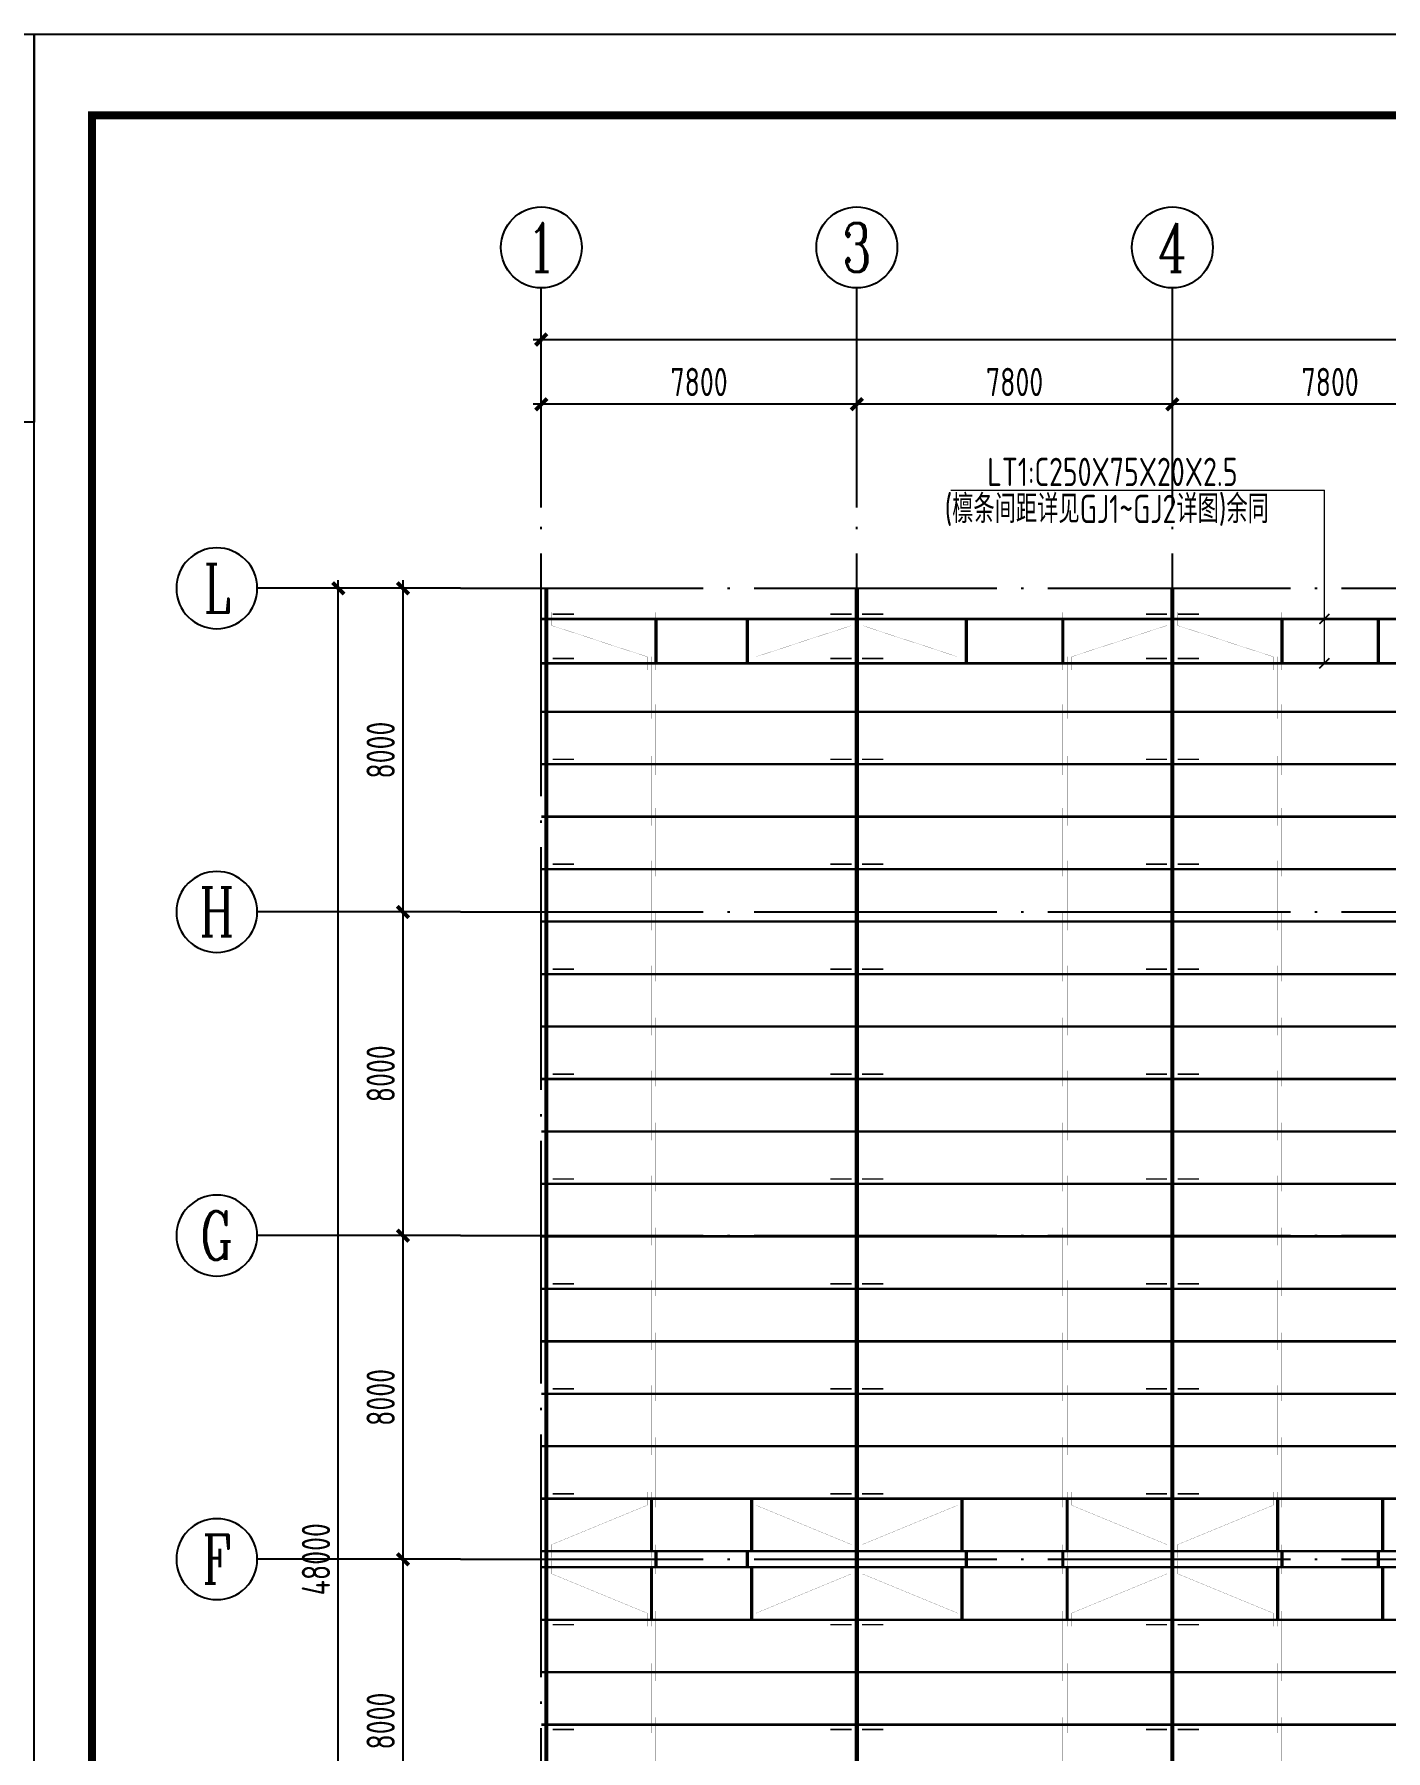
# Model space of a CAD drawing. Extents: x -2746917 to -971774, y -3334247 to -3250358.
# Drawn here: x -1781995 to -1765292, y -3295386 to -3274173 of the extents above; entities that cross this region are included whole.
import ezdxf
from ezdxf.enums import TextEntityAlignment as Align

# ---------------------------------------------------------------- set-up
doc = ezdxf.new("R2010")
doc.units = 0
doc.header["$LTSCALE"] = 1000
doc.header["$MEASUREMENT"] = 0
doc.header["$PDMODE"] = 35
for name, pattern in [('2', [16, 12.5, -1.5, 0.5, -1.5]), ('DASH', [0.35, 0.25, -0.1]), ('DOTE', [2.42, 2, -0.2, 0.02, -0.2])]:
    doc.linetypes.add(name, pattern=pattern)
doc.layers.get('0').update_dxf_attribs({"linetype": 'CONTINUOUS'})
doc.layers.get('Defpoints').update_dxf_attribs({"linetype": 'CONTINUOUS'})
for name, color, linetype in [('AXIS', 253, 'DOTE'), ('DIM', 3, 'CONTINUOUS'), ('NUM', 7, 'CONTINUOUS'), ('PUB_TITLE', 4, 'CONTINUOUS'), ('REIN', 1, 'CONTINUOUS'), ('TEXT', 7, 'CONTINUOUS'), ('THICK', 6, 'CONTINUOUS'), ('隅撑', 2, 'CONTINUOUS')]:
    doc.layers.add(name, color=color, linetype=linetype)
doc.layers.add('yichutu', color=7, linetype='CONTINUOUS', true_color=0xffffff, plot=False)
doc.styles.add('TSSD_Axis', font='Complex.shx', dxfattribs={"width": 0.7, "bigfont": 'hztxt.shx'})
doc.styles.add('TSSD_Dimension', font='tssdeng.shx', dxfattribs={"width": 0.75, "bigfont": 'Hztxt.shx'})
doc.styles.add('TSSD_Rein', font='Tssdeng.shx', dxfattribs={"width": 0.75, "bigfont": 'hztxt.shx'})
doc.dimstyles.new('TSSD_200_100', dxfattribs={"dimtxt": 350, "dimasz": 100, "dimexe": 100, "dimexo": 250, "dimgap": 100, "dimtad": 1, "dimdec": 0, "dimlfac": 2, "dimzin": 0, "dimdsep": 46, "dimtxsty": 'TSSD_Dimension', "dimblk": 'ARCHTICK', "dimcen": 0, "dimdle": 100, "dimclrt": 7, "dimadec": 0, "dimazin": 0, "dimtfac": 1, "dimtdec": 0, "dimtix": 1, "dimtmove": 2, "dimatfit": 3, "dimfxl": 1, "dimtolj": 1, "dimtzin": 0, "dimarcsym": 0})

# ---------------------------------------------------------------- blocks, each defined once
blk = doc.blocks.new('ts_axno')
at = {"color": 0, "linetype": 'ByBlock', "lineweight": -2}
blk.add_circle((0, 0), 0.5, dxfattribs=at)
at = {"color": 0, "linetype": 'ByBlock', "lineweight": -2, "style": 'TSSD_Axis', "width": 0.7}
blk.add_attdef('A', text='', height=0.6, dxfattribs=at).set_placement((0, 0), align=Align.MIDDLE_CENTER)
blk = doc.blocks.new('_ArchTick')
at = {"color": 0, "const_width": 0.5}
blk.add_lwpolyline([(-0.71, -0.71), (0.71, 0.71)], dxfattribs=at)
blk = doc.blocks.new('*D1851')
at = {"layer": 'Defpoints', "color": 0, "ltscale": 1.5}
for p in [(-1767929, -3278745), (-1767929, -3280020), (-1764029, -3280020)]:
    blk.add_point(p, dxfattribs=at)
at = {"layer": 'DIM', "color": 0, "lineweight": -2, "ltscale": 1.5}
for p, q in [((-1767929, -3279770), (-1767929, -3278645)), ((-1764029, -3279770), (-1764029, -3278645)), ((-1763929, -3278745), (-1768029, -3278745))]:
    blk.add_line(p, q, dxfattribs=at)
at = {"layer": 'DIM', "color": 0, "lineweight": -2, "ltscale": 1.5, "xscale": 100, "yscale": 100, "zscale": 100, "rotation": 180}
blk.add_blockref('_ArchTick', (-1767929, -3278745), dxfattribs=at)
at = {"layer": 'DIM', "color": 0, "lineweight": -2, "ltscale": 1.5, "xscale": 100, "yscale": 100, "zscale": 100}
blk.add_blockref('_ArchTick', (-1764029, -3278745), dxfattribs=at)
at = {"layer": 'DIM', "color": 7, "ltscale": 1.5, "insert": (-1765979, -3278470), "char_height": 350, "attachment_point": 5, "style": 'TSSD_Dimension'}
blk.add_mtext('\\A1;7800', dxfattribs=at)
blk = doc.blocks.new('*D1852')
at = {"layer": 'Defpoints', "color": 0, "ltscale": 1.5}
for p in [(-1771829, -3278745), (-1771829, -3280020), (-1767929, -3280020)]:
    blk.add_point(p, dxfattribs=at)
at = {"layer": 'DIM', "color": 0, "lineweight": -2, "ltscale": 1.5}
for p, q in [((-1771829, -3279770), (-1771829, -3278645)), ((-1767929, -3279770), (-1767929, -3278645)), ((-1767829, -3278745), (-1771929, -3278745))]:
    blk.add_line(p, q, dxfattribs=at)
at = {"layer": 'DIM', "color": 0, "lineweight": -2, "ltscale": 1.5, "xscale": 100, "yscale": 100, "zscale": 100, "rotation": 180}
blk.add_blockref('_ArchTick', (-1771829, -3278745), dxfattribs=at)
at = {"layer": 'DIM', "color": 0, "lineweight": -2, "ltscale": 1.5, "xscale": 100, "yscale": 100, "zscale": 100}
blk.add_blockref('_ArchTick', (-1767929, -3278745), dxfattribs=at)
at = {"layer": 'DIM', "color": 7, "ltscale": 1.5, "insert": (-1769879, -3278470), "char_height": 350, "attachment_point": 5, "style": 'TSSD_Dimension'}
blk.add_mtext('\\A1;7800', dxfattribs=at)
blk = doc.blocks.new('*D1853')
at = {"layer": 'Defpoints', "color": 0, "ltscale": 1.5}
for p in [(-1775729, -3278745), (-1775729, -3280020), (-1771829, -3280020)]:
    blk.add_point(p, dxfattribs=at)
at = {"layer": 'DIM', "color": 0, "lineweight": -2, "ltscale": 1.5}
for p, q in [((-1775729, -3279770), (-1775729, -3278645)), ((-1771829, -3279770), (-1771829, -3278645)), ((-1771729, -3278745), (-1775829, -3278745))]:
    blk.add_line(p, q, dxfattribs=at)
at = {"layer": 'DIM', "color": 0, "lineweight": -2, "ltscale": 1.5, "xscale": 100, "yscale": 100, "zscale": 100, "rotation": 180}
blk.add_blockref('_ArchTick', (-1775729, -3278745), dxfattribs=at)
at = {"layer": 'DIM', "color": 0, "lineweight": -2, "ltscale": 1.5, "xscale": 100, "yscale": 100, "zscale": 100}
blk.add_blockref('_ArchTick', (-1771829, -3278745), dxfattribs=at)
at = {"layer": 'DIM', "color": 7, "ltscale": 1.5, "insert": (-1773779, -3278470), "char_height": 350, "attachment_point": 5, "style": 'TSSD_Dimension'}
blk.add_mtext('\\A1;7800', dxfattribs=at)
blk = doc.blocks.new('*D1854')
at = {"layer": 'Defpoints', "color": 0, "ltscale": 1.5}
for p in [(-1732829, -3277945), (-1775729, -3280020), (-1732829, -3280020)]:
    blk.add_point(p, dxfattribs=at)
at = {"layer": 'DIM', "color": 0, "lineweight": -2, "ltscale": 1.5}
for p, q in [((-1775829, -3277945), (-1732729, -3277945)), ((-1775729, -3279770), (-1775729, -3277845)), ((-1732829, -3279770), (-1732829, -3277845))]:
    blk.add_line(p, q, dxfattribs=at)
at = {"layer": 'DIM', "color": 0, "lineweight": -2, "ltscale": 1.5, "xscale": 100, "yscale": 100, "zscale": 100, "rotation": 180}
blk.add_blockref('_ArchTick', (-1775729, -3277945), dxfattribs=at)
at = {"layer": 'DIM', "color": 0, "lineweight": -2, "ltscale": 1.5, "xscale": 100, "yscale": 100, "zscale": 100}
blk.add_blockref('_ArchTick', (-1732829, -3277945), dxfattribs=at)
at = {"layer": 'DIM', "color": 7, "ltscale": 1.5, "insert": (-1754279, -3277670), "char_height": 350, "attachment_point": 5, "style": 'TSSD_Dimension'}
blk.add_mtext('\\A1;85800', dxfattribs=at)
blk = doc.blocks.new('*D1855')
at = {"layer": 'Defpoints', "color": 0, "ltscale": 1.5}
for p in [(-1776729, -3281020), (-1777439, -3285020), (-1776729, -3285020)]:
    blk.add_point(p, dxfattribs=at)
at = {"layer": 'DIM', "color": 0, "lineweight": -2, "ltscale": 1.5}
for p, q in [((-1777439, -3280920), (-1777439, -3285120)), ((-1776979, -3281020), (-1777539, -3281020)), ((-1776979, -3285020), (-1777539, -3285020))]:
    blk.add_line(p, q, dxfattribs=at)
at = {"layer": 'DIM', "color": 0, "lineweight": -2, "ltscale": 1.5, "xscale": 100, "yscale": 100, "zscale": 100}
for p, rotation in [((-1777439, -3281020), 90), ((-1777439, -3285020), 270)]:
    blk.add_blockref('_ArchTick', p, dxfattribs=dict(at, rotation=rotation))
at = {"layer": 'DIM', "color": 7, "ltscale": 1.5, "insert": (-1777714, -3283020), "char_height": 350, "attachment_point": 5, "rotation": 90, "style": 'TSSD_Dimension'}
blk.add_mtext('\\A1;8000', dxfattribs=at)
blk = doc.blocks.new('*D1856')
at = {"layer": 'Defpoints', "color": 0, "ltscale": 1.5}
for p in [(-1776729, -3285020), (-1777439, -3289020), (-1776729, -3289020)]:
    blk.add_point(p, dxfattribs=at)
at = {"layer": 'DIM', "color": 0, "lineweight": -2, "ltscale": 1.5}
for p, q in [((-1776979, -3285020), (-1777539, -3285020)), ((-1777439, -3284920), (-1777439, -3289120)), ((-1776979, -3289020), (-1777539, -3289020))]:
    blk.add_line(p, q, dxfattribs=at)
at = {"layer": 'DIM', "color": 0, "lineweight": -2, "ltscale": 1.5, "xscale": 100, "yscale": 100, "zscale": 100}
for p, rotation in [((-1777439, -3285020), 90), ((-1777439, -3289020), 270)]:
    blk.add_blockref('_ArchTick', p, dxfattribs=dict(at, rotation=rotation))
at = {"layer": 'DIM', "color": 7, "ltscale": 1.5, "insert": (-1777714, -3287020), "char_height": 350, "attachment_point": 5, "rotation": 90, "style": 'TSSD_Dimension'}
blk.add_mtext('\\A1;8000', dxfattribs=at)
blk = doc.blocks.new('*D1857')
at = {"layer": 'Defpoints', "color": 0, "ltscale": 1.5}
for p in [(-1776729, -3289020), (-1777439, -3293020), (-1776729, -3293020)]:
    blk.add_point(p, dxfattribs=at)
at = {"layer": 'DIM', "color": 0, "lineweight": -2, "ltscale": 1.5}
for p, q in [((-1776979, -3289020), (-1777539, -3289020)), ((-1777439, -3288920), (-1777439, -3293120)), ((-1776979, -3293020), (-1777539, -3293020))]:
    blk.add_line(p, q, dxfattribs=at)
at = {"layer": 'DIM', "color": 0, "lineweight": -2, "ltscale": 1.5, "xscale": 100, "yscale": 100, "zscale": 100}
for p, rotation in [((-1777439, -3289020), 90), ((-1777439, -3293020), 270)]:
    blk.add_blockref('_ArchTick', p, dxfattribs=dict(at, rotation=rotation))
at = {"layer": 'DIM', "color": 7, "ltscale": 1.5, "insert": (-1777714, -3291020), "char_height": 350, "attachment_point": 5, "rotation": 90, "style": 'TSSD_Dimension'}
blk.add_mtext('\\A1;8000', dxfattribs=at)
blk = doc.blocks.new('*D1858')
at = {"layer": 'Defpoints', "color": 0, "ltscale": 1.5}
for p in [(-1776729, -3293020), (-1777439, -3297020), (-1776729, -3297020)]:
    blk.add_point(p, dxfattribs=at)
at = {"layer": 'DIM', "color": 0, "lineweight": -2, "ltscale": 1.5}
for p, q in [((-1776979, -3293020), (-1777539, -3293020)), ((-1777439, -3292920), (-1777439, -3297120)), ((-1776979, -3297020), (-1777539, -3297020))]:
    blk.add_line(p, q, dxfattribs=at)
at = {"layer": 'DIM', "color": 0, "lineweight": -2, "ltscale": 1.5, "xscale": 100, "yscale": 100, "zscale": 100}
for p, rotation in [((-1777439, -3293020), 90), ((-1777439, -3297020), 270)]:
    blk.add_blockref('_ArchTick', p, dxfattribs=dict(at, rotation=rotation))
at = {"layer": 'DIM', "color": 7, "ltscale": 1.5, "insert": (-1777714, -3295020), "char_height": 350, "attachment_point": 5, "rotation": 90, "style": 'TSSD_Dimension'}
blk.add_mtext('\\A1;8000', dxfattribs=at)
blk = doc.blocks.new('*D1861')
at = {"layer": 'Defpoints', "color": 0, "ltscale": 1.5}
for p in [(-1778239, -3281020), (-1776729, -3281020), (-1776729, -3305020)]:
    blk.add_point(p, dxfattribs=at)
at = {"layer": 'DIM', "color": 0, "lineweight": -2, "ltscale": 1.5}
for p, q in [((-1778239, -3305120), (-1778239, -3280920)), ((-1776979, -3281020), (-1778339, -3281020)), ((-1776979, -3305020), (-1778339, -3305020))]:
    blk.add_line(p, q, dxfattribs=at)
at = {"layer": 'DIM', "color": 0, "lineweight": -2, "ltscale": 1.5, "xscale": 100, "yscale": 100, "zscale": 100}
for p, rotation in [((-1778239, -3281020), 90), ((-1778239, -3305020), 270)]:
    blk.add_blockref('_ArchTick', p, dxfattribs=dict(at, rotation=rotation))
at = {"layer": 'DIM', "color": 7, "ltscale": 1.5, "insert": (-1778514, -3293020), "char_height": 350, "attachment_point": 5, "rotation": 90, "style": 'TSSD_Dimension'}
blk.add_mtext('\\A1;48000', dxfattribs=at)
blk = doc.blocks.new('yct-891-420-89100-42000-100-2004.0')
at = {"layer": 'yichutu', "color": 7, "true_color": 0xffffff}
blk.add_lwpolyline([(0, 0), (0, 42000), (89100, 42000), (89100, 0)], close=True, dxfattribs=at)
blk = doc.blocks.new('A$C440D491C')
at = {"layer": 'PUB_TITLE'}
blk.add_lwpolyline([(0, 0), (0, 42000), (89100, 42000), (89100, 0)], close=True, dxfattribs=at)
at = {"layer": 'PUB_TITLE', "const_width": 100}
blk.add_lwpolyline([(88100, 1000), (88100, 41000), (713, 41000), (713, 1000), (88100, 1000)], dxfattribs=at)

msp = doc.modelspace()

# ---------------------------------------------------------------- linework, layer by layer
at = {"ltscale": 1.5}
msp.add_lwpolyline([(-1787397.98, -3274173.05), (-1781995.02, -3274173.05), (-1781995.02, -3278965.91), (-1787397.98, -3278965.91)], close=True, dxfattribs=at)
at = {"layer": 'AXIS', "ltscale": 1.5}
for p, q in [((-1775728.83, -3305368.3), (-1775728.83, -3280019.55)), ((-1771828.83, -3305368.3), (-1771828.83, -3280019.55)), ((-1767928.83, -3305368.3), (-1767928.83, -3280019.55)), ((-1776728.83, -3281019.55), (-1731828.83, -3281019.55)), ((-1776728.83, -3285019.55), (-1731828.83, -3285019.55)), ((-1776728.83, -3289019.55), (-1731828.83, -3289019.55)), ((-1776728.83, -3293019.55), (-1731828.83, -3293019.55))]:
    msp.add_line(p, q, dxfattribs=at)
at = {"layer": 'NUM', "ltscale": 1.5}
for p, q in [((-1775728.83, -3280019.55), (-1775728.83, -3277306.89)), ((-1771828.83, -3280019.55), (-1771828.83, -3277306.89)), ((-1767928.83, -3280019.55), (-1767928.83, -3277306.89)), ((-1776728.83, -3281019.55), (-1779239.32, -3281019.55)), ((-1776728.83, -3285019.55), (-1779239.32, -3285019.55)), ((-1776728.83, -3289019.55), (-1779239.32, -3289019.55)), ((-1776728.83, -3293019.55), (-1779239.32, -3293019.55))]:
    msp.add_line(p, q, dxfattribs=at)
at = {"layer": 'REIN', "color": 4, "linetype": '2', "ltscale": 0.1, "const_width": 50}
for points in [[(-1775666.33, -3305019.55), (-1775666.33, -3281019.55)], [(-1771828.83, -3305019.55), (-1771828.83, -3281019.55)], [(-1767928.83, -3305019.55), (-1767928.83, -3281019.55)]]:
    msp.add_lwpolyline(points, dxfattribs=at)
at = {"layer": 'REIN', "color": 3, "linetype": 'DASH', "const_width": 2}
for points in [[(-1775599.18, -3281317.4), (-1775599.18, -3281479.94), (-1774420.07, -3281866.02), (-1774420.07, -3282028.56)], [(-1771895.97, -3281317.4), (-1771895.97, -3281479.94), (-1773075.08, -3281866.02), (-1773075.08, -3282028.56)], [(-1771761.68, -3281317.4), (-1771761.68, -3281479.94), (-1770582.57, -3281866.02), (-1770582.57, -3282028.56)], [(-1767995.97, -3281317.4), (-1767995.97, -3281479.94), (-1769175.08, -3281866.02), (-1769175.08, -3282028.56)], [(-1767861.68, -3281317.4), (-1767861.68, -3281479.94), (-1766682.57, -3281866.02), (-1766682.57, -3282028.56)], [(-1775599.18, -3293001.07), (-1775599.18, -3292838.53), (-1774420.07, -3292352.69), (-1774420.07, -3292190.15)], [(-1771895.97, -3293001.07), (-1771895.97, -3292838.53), (-1773075.08, -3292352.69), (-1773075.08, -3292190.15)], [(-1771761.68, -3293001.07), (-1771761.68, -3292838.53), (-1770582.57, -3292352.69), (-1770582.57, -3292190.15)], [(-1767995.97, -3293001.07), (-1767995.97, -3292838.53), (-1769175.08, -3292352.69), (-1769175.08, -3292190.15)], [(-1767861.68, -3293001.07), (-1767861.68, -3292838.53), (-1766682.57, -3292352.69), (-1766682.57, -3292190.15)], [(-1775599.18, -3293038.03), (-1775599.18, -3293200.57), (-1774420.07, -3293686.41), (-1774420.07, -3293848.95)], [(-1771895.97, -3293038.03), (-1771895.97, -3293200.57), (-1773075.08, -3293686.41), (-1773075.08, -3293848.95)], [(-1771761.68, -3293038.03), (-1771761.68, -3293200.57), (-1770582.57, -3293686.41), (-1770582.57, -3293848.95)], [(-1767995.97, -3293038.03), (-1767995.97, -3293200.57), (-1769175.08, -3293686.41), (-1769175.08, -3293848.95)], [(-1767861.68, -3293038.03), (-1767861.68, -3293200.57), (-1766682.57, -3293686.41), (-1766682.57, -3293848.95)]]:
    msp.add_lwpolyline(points, dxfattribs=at)
at = {"layer": 'REIN', "color": 3, "linetype": 'ByBlock'}
for points, const_width in [([(-1774312.58, -3281397.62), (-1774312.58, -3281947.29)], 40), ([(-1774312.58, -3282028.56), (-1774312.58, -3281316.35)], 2), ([(-1773182.57, -3281397.62), (-1773182.57, -3281947.29)], 40), ([(-1773182.57, -3282028.56), (-1773182.57, -3281316.35)], 2), ([(-1770475.08, -3281397.62), (-1770475.08, -3281947.29)], 40), ([(-1770475.08, -3282028.56), (-1770475.08, -3281316.35)], 2), ([(-1769282.57, -3281397.62), (-1769282.57, -3281947.29)], 40), ([(-1769282.57, -3282028.56), (-1769282.57, -3281316.35)], 2), ([(-1766575.08, -3281397.62), (-1766575.08, -3281947.29)], 40), ([(-1766575.08, -3282028.56), (-1766575.08, -3281316.35)], 2), ([(-1765382.57, -3281397.62), (-1765382.57, -3281947.29)], 40), ([(-1765382.57, -3282028.56), (-1765382.57, -3281316.35)], 2), ([(-1774366.33, -3292190.15), (-1774366.33, -3293002.11)], 2), ([(-1773128.83, -3292190.15), (-1773128.83, -3293002.11)], 2), ([(-1770528.83, -3292190.15), (-1770528.83, -3293002.11)], 2), ([(-1769228.83, -3292190.15), (-1769228.83, -3293002.11)], 2), ([(-1766628.83, -3292190.15), (-1766628.83, -3293002.11)], 2), ([(-1765328.83, -3292190.15), (-1765328.83, -3293002.11)], 2), ([(-1774366.33, -3292920.84), (-1774366.33, -3292271.42)], 40), ([(-1773128.83, -3292920.84), (-1773128.83, -3292271.42)], 40), ([(-1770528.83, -3292920.84), (-1770528.83, -3292271.42)], 40), ([(-1769228.83, -3292920.84), (-1769228.83, -3292271.42)], 40), ([(-1766628.83, -3292920.84), (-1766628.83, -3292271.42)], 40), ([(-1765328.83, -3292920.84), (-1765328.83, -3292271.42)], 40), ([(-1774312.58, -3292838.53), (-1774312.58, -3293200.57)], 2), ([(-1773182.57, -3292838.53), (-1773182.57, -3293200.57)], 2), ([(-1770475.08, -3292838.53), (-1770475.08, -3293200.57)], 2), ([(-1769282.57, -3292838.53), (-1769282.57, -3293200.57)], 2), ([(-1766575.08, -3292838.53), (-1766575.08, -3293200.57)], 2), ([(-1765382.57, -3292838.53), (-1765382.57, -3293200.57)], 2), ([(-1774366.33, -3293848.95), (-1774366.33, -3293036.99)], 2), ([(-1774312.58, -3293119.3), (-1774312.58, -3292919.8)], 40), ([(-1773182.57, -3293119.3), (-1773182.57, -3292919.8)], 40), ([(-1773128.83, -3293848.95), (-1773128.83, -3293036.99)], 2), ([(-1770528.83, -3293848.95), (-1770528.83, -3293036.99)], 2), ([(-1770475.08, -3293119.3), (-1770475.08, -3292919.8)], 40), ([(-1769282.57, -3293119.3), (-1769282.57, -3292919.8)], 40), ([(-1769228.83, -3293848.95), (-1769228.83, -3293036.99)], 2), ([(-1766628.83, -3293848.95), (-1766628.83, -3293036.99)], 2), ([(-1766575.08, -3293119.3), (-1766575.08, -3292919.8)], 40), ([(-1765382.57, -3293119.3), (-1765382.57, -3292919.8)], 40), ([(-1765328.83, -3293848.95), (-1765328.83, -3293036.99)], 2), ([(-1774366.33, -3293118.26), (-1774366.33, -3293767.68)], 40), ([(-1773128.83, -3293118.26), (-1773128.83, -3293767.68)], 40), ([(-1770528.83, -3293118.26), (-1770528.83, -3293767.68)], 40), ([(-1769228.83, -3293118.26), (-1769228.83, -3293767.68)], 40), ([(-1766628.83, -3293118.26), (-1766628.83, -3293767.68)], 40), ([(-1765328.83, -3293118.26), (-1765328.83, -3293767.68)], 40)]:
    msp.add_lwpolyline(points, dxfattribs=dict(at, const_width=const_width))
at = {"layer": 'REIN', "color": 0, "linetype": 'ByBlock', "const_width": 20}
for points in [[(-1766112.46, -3281460.92), (-1765987.94, -3281336.41)], [(-1766112.46, -3282009.55), (-1765987.94, -3281885.03)]]:
    msp.add_lwpolyline(points, dxfattribs=at)
at = {"layer": 'REIN', "color": 3, "linetype": 'DASH', "ltscale": 0.6, "const_width": 2}
for points in [[(-1774366.33, -3282632.07), (-1774366.33, -3281866.02)], [(-1773128.83, -3282632.07), (-1773128.83, -3281866.02)], [(-1770528.83, -3282632.07), (-1770528.83, -3281866.02)], [(-1769228.83, -3282632.07), (-1769228.83, -3281866.02)], [(-1766628.83, -3282632.07), (-1766628.83, -3281866.02)], [(-1765328.83, -3282632.07), (-1765328.83, -3281866.02)], [(-1774312.58, -3283328.98), (-1774312.58, -3282455.25)], [(-1773182.57, -3283328.98), (-1773182.57, -3282455.25)], [(-1770475.08, -3283328.98), (-1770475.08, -3282455.25)], [(-1769282.57, -3283328.98), (-1769282.57, -3282455.25)], [(-1766575.08, -3283328.98), (-1766575.08, -3282455.25)], [(-1765382.57, -3283328.98), (-1765382.57, -3282455.25)], [(-1774366.33, -3283951.68), (-1774366.33, -3283090.4)], [(-1773128.83, -3283951.68), (-1773128.83, -3283090.4)], [(-1770528.83, -3283951.68), (-1770528.83, -3283090.4)], [(-1769228.83, -3283951.68), (-1769228.83, -3283090.4)], [(-1766628.83, -3283951.68), (-1766628.83, -3283090.4)], [(-1765328.83, -3283951.68), (-1765328.83, -3283090.4)], [(-1774312.58, -3284581.42), (-1774312.58, -3283734.69)], [(-1773182.57, -3284581.42), (-1773182.57, -3283734.69)], [(-1770475.08, -3284581.42), (-1770475.08, -3283734.69)], [(-1769282.57, -3284581.42), (-1769282.57, -3283734.69)], [(-1766575.08, -3284581.42), (-1766575.08, -3283734.69)], [(-1765382.57, -3284581.42), (-1765382.57, -3283734.69)], [(-1774366.33, -3285248.43), (-1774366.33, -3284387.15)], [(-1773128.83, -3285248.43), (-1773128.83, -3284387.15)], [(-1770528.83, -3285248.43), (-1770528.83, -3284387.15)], [(-1769228.83, -3285248.43), (-1769228.83, -3284387.15)], [(-1766628.83, -3285248.43), (-1766628.83, -3284387.15)], [(-1765328.83, -3285248.43), (-1765328.83, -3284387.15)], [(-1774312.58, -3285878.17), (-1774312.58, -3285031.45)], [(-1773182.57, -3285878.17), (-1773182.57, -3285031.45)], [(-1770475.08, -3285878.17), (-1770475.08, -3285031.45)], [(-1769282.57, -3285878.17), (-1769282.57, -3285031.45)], [(-1766575.08, -3285878.17), (-1766575.08, -3285031.45)], [(-1765382.57, -3285878.17), (-1765382.57, -3285031.45)], [(-1774366.33, -3286545.18), (-1774366.33, -3285683.91)], [(-1773128.83, -3286545.18), (-1773128.83, -3285683.91)], [(-1770528.83, -3286545.18), (-1770528.83, -3285683.91)], [(-1769228.83, -3286545.18), (-1769228.83, -3285683.91)], [(-1766628.83, -3286545.18), (-1766628.83, -3285683.91)], [(-1765328.83, -3286545.18), (-1765328.83, -3285683.91)], [(-1774312.58, -3287174.92), (-1774312.58, -3286328.2)], [(-1773182.57, -3287174.92), (-1773182.57, -3286328.2)], [(-1770475.08, -3287174.92), (-1770475.08, -3286328.2)], [(-1769282.57, -3287174.92), (-1769282.57, -3286328.2)], [(-1766575.08, -3287174.92), (-1766575.08, -3286328.2)], [(-1765382.57, -3287174.92), (-1765382.57, -3286328.2)], [(-1774366.33, -3287841.93), (-1774366.33, -3286980.66)], [(-1773128.83, -3287841.93), (-1773128.83, -3286980.66)], [(-1770528.83, -3287841.93), (-1770528.83, -3286980.66)], [(-1769228.83, -3287841.93), (-1769228.83, -3286980.66)], [(-1766628.83, -3287841.93), (-1766628.83, -3286980.66)], [(-1765328.83, -3287841.93), (-1765328.83, -3286980.66)], [(-1774312.58, -3288471.67), (-1774312.58, -3287624.95)], [(-1773182.57, -3288471.67), (-1773182.57, -3287624.95)], [(-1770475.08, -3288471.67), (-1770475.08, -3287624.95)], [(-1769282.57, -3288471.67), (-1769282.57, -3287624.95)], [(-1766575.08, -3288471.67), (-1766575.08, -3287624.95)], [(-1765382.57, -3288471.67), (-1765382.57, -3287624.95)], [(-1774366.33, -3289138.68), (-1774366.33, -3288277.41)], [(-1773128.83, -3289138.68), (-1773128.83, -3288277.41)], [(-1770528.83, -3289138.68), (-1770528.83, -3288277.41)], [(-1769228.83, -3289138.68), (-1769228.83, -3288277.41)], [(-1766628.83, -3289138.68), (-1766628.83, -3288277.41)], [(-1765328.83, -3289138.68), (-1765328.83, -3288277.41)], [(-1774312.58, -3289768.42), (-1774312.58, -3288921.7)], [(-1773182.57, -3289768.42), (-1773182.57, -3288921.7)], [(-1770475.08, -3289768.42), (-1770475.08, -3288921.7)], [(-1769282.57, -3289768.42), (-1769282.57, -3288921.7)], [(-1766575.08, -3289768.42), (-1766575.08, -3288921.7)], [(-1765382.57, -3289768.42), (-1765382.57, -3288921.7)], [(-1774366.33, -3290435.44), (-1774366.33, -3289574.16)], [(-1773128.83, -3290435.44), (-1773128.83, -3289574.16)], [(-1770528.83, -3290435.44), (-1770528.83, -3289574.16)], [(-1769228.83, -3290435.44), (-1769228.83, -3289574.16)], [(-1766628.83, -3290435.44), (-1766628.83, -3289574.16)], [(-1765328.83, -3290435.44), (-1765328.83, -3289574.16)], [(-1774312.58, -3291065.17), (-1774312.58, -3290218.45)], [(-1773182.57, -3291065.17), (-1773182.57, -3290218.45)], [(-1770475.08, -3291065.17), (-1770475.08, -3290218.45)], [(-1769282.57, -3291065.17), (-1769282.57, -3290218.45)], [(-1766575.08, -3291065.17), (-1766575.08, -3290218.45)], [(-1765382.57, -3291065.17), (-1765382.57, -3290218.45)], [(-1774366.33, -3291732.19), (-1774366.33, -3290870.91)], [(-1773128.83, -3291732.19), (-1773128.83, -3290870.91)], [(-1770528.83, -3291732.19), (-1770528.83, -3290870.91)], [(-1769228.83, -3291732.19), (-1769228.83, -3290870.91)], [(-1766628.83, -3291732.19), (-1766628.83, -3290870.91)], [(-1765328.83, -3291732.19), (-1765328.83, -3290870.91)], [(-1774312.58, -3292379.71), (-1774312.58, -3291515.2)], [(-1773182.57, -3292379.71), (-1773182.57, -3291515.2)], [(-1770475.08, -3292379.71), (-1770475.08, -3291515.2)], [(-1769282.57, -3292379.71), (-1769282.57, -3291515.2)], [(-1766575.08, -3292379.71), (-1766575.08, -3291515.2)], [(-1765382.57, -3292379.71), (-1765382.57, -3291515.2)], [(-1774312.58, -3293659.39), (-1774312.58, -3294523.9)], [(-1773182.57, -3293659.39), (-1773182.57, -3294523.9)], [(-1770475.08, -3293659.39), (-1770475.08, -3294523.9)], [(-1769282.57, -3293659.39), (-1769282.57, -3294523.9)], [(-1766575.08, -3293659.39), (-1766575.08, -3294523.9)], [(-1765382.57, -3293659.39), (-1765382.57, -3294523.9)], [(-1774366.33, -3294306.91), (-1774366.33, -3295168.19)], [(-1773128.83, -3294306.91), (-1773128.83, -3295168.19)], [(-1770528.83, -3294306.91), (-1770528.83, -3295168.19)], [(-1769228.83, -3294306.91), (-1769228.83, -3295168.19)], [(-1766628.83, -3294306.91), (-1766628.83, -3295168.19)], [(-1765328.83, -3294306.91), (-1765328.83, -3295168.19)], [(-1774312.58, -3294973.93), (-1774312.58, -3295820.65)], [(-1773182.57, -3294973.93), (-1773182.57, -3295820.65)], [(-1770475.08, -3294973.93), (-1770475.08, -3295820.65)], [(-1769282.57, -3294973.93), (-1769282.57, -3295820.65)], [(-1766575.08, -3294973.93), (-1766575.08, -3295820.65)], [(-1765382.57, -3294973.93), (-1765382.57, -3295820.65)]]:
    msp.add_lwpolyline(points, dxfattribs=at)
at = {"layer": 'TEXT', "lineweight": 5}
for p in [(-1770666.74, -3279804.88), (-1766050.2, -3281947.29)]:
    msp.add_line(p, (-1766050.2, -3279804.88), dxfattribs=at)
at = {"layer": 'THICK', "const_width": 30}
for points in [[(-1732891.33, -3281398.67), (-1775728.83, -3281398.67)], [(-1732891.33, -3281947.29), (-1775728.83, -3281947.29)], [(-1732891.33, -3282545.79), (-1775728.83, -3282545.79)], [(-1732891.33, -3283194.17), (-1775728.83, -3283194.17)], [(-1732891.33, -3283842.55), (-1775728.83, -3283842.55)], [(-1732891.33, -3284490.92), (-1775728.83, -3284490.92)], [(-1732891.33, -3285139.29), (-1775728.83, -3285139.29)], [(-1732891.33, -3285787.67), (-1775728.83, -3285787.67)], [(-1732891.33, -3286436.04), (-1775728.83, -3286436.04)], [(-1732891.33, -3287084.42), (-1775728.83, -3287084.42)], [(-1732891.33, -3287732.8), (-1775728.83, -3287732.8)], [(-1732891.33, -3288381.17), (-1775728.83, -3288381.17)], [(-1732891.33, -3289029.55), (-1775728.83, -3289029.55)], [(-1732891.33, -3289677.93), (-1775728.83, -3289677.93)], [(-1732891.33, -3290326.3), (-1775728.83, -3290326.3)], [(-1732891.33, -3290974.67), (-1775728.83, -3290974.67)], [(-1732891.33, -3291623.05), (-1775728.83, -3291623.05)], [(-1732891.33, -3292271.42), (-1775728.83, -3292271.42)], [(-1732891.33, -3292919.8), (-1775728.83, -3292919.8)], [(-1732891.33, -3293119.3), (-1775728.83, -3293119.3)], [(-1732891.33, -3293767.68), (-1775728.83, -3293767.68)], [(-1732891.33, -3294416.05), (-1775728.83, -3294416.05)], [(-1732891.33, -3295064.43), (-1775728.83, -3295064.43)]]:
    msp.add_lwpolyline(points, dxfattribs=at)
at = {"layer": '隅撑', "linetype": 'DASH', "ltscale": 0.3, "const_width": 20}
for points in [[(-1775586.53, -3281337.9), (-1775324.29, -3281337.9)], [(-1772156.84, -3281337.9), (-1771894.6, -3281337.9)], [(-1771500.82, -3281337.9), (-1771763.06, -3281337.9)], [(-1768256.84, -3281337.9), (-1767994.6, -3281337.9)], [(-1767600.82, -3281337.9), (-1767863.06, -3281337.9)], [(-1775586.53, -3281886.52), (-1775324.29, -3281886.52)], [(-1772156.84, -3281886.52), (-1771894.6, -3281886.52)], [(-1771500.82, -3281886.52), (-1771763.06, -3281886.52)], [(-1768256.84, -3281886.52), (-1767994.6, -3281886.52)], [(-1767600.82, -3281886.52), (-1767863.06, -3281886.52)], [(-1775586.53, -3283133.4), (-1775324.29, -3283133.4)], [(-1772156.84, -3283133.4), (-1771894.6, -3283133.4)], [(-1771500.82, -3283133.4), (-1771763.06, -3283133.4)], [(-1768256.84, -3283133.4), (-1767994.6, -3283133.4)], [(-1767600.82, -3283133.4), (-1767863.06, -3283133.4)], [(-1775586.53, -3284430.15), (-1775324.29, -3284430.15)], [(-1772156.84, -3284430.15), (-1771894.6, -3284430.15)], [(-1771500.82, -3284430.15), (-1771763.06, -3284430.15)], [(-1768256.84, -3284430.15), (-1767994.6, -3284430.15)], [(-1767600.82, -3284430.15), (-1767863.06, -3284430.15)], [(-1775586.53, -3285726.9), (-1775324.29, -3285726.9)], [(-1772156.84, -3285726.9), (-1771894.6, -3285726.9)], [(-1771500.82, -3285726.9), (-1771763.06, -3285726.9)], [(-1768256.84, -3285726.9), (-1767994.6, -3285726.9)], [(-1767600.82, -3285726.9), (-1767863.06, -3285726.9)], [(-1775586.53, -3287023.65), (-1775324.29, -3287023.65)], [(-1772156.84, -3287023.65), (-1771894.6, -3287023.65)], [(-1771500.82, -3287023.65), (-1771763.06, -3287023.65)], [(-1768256.84, -3287023.65), (-1767994.6, -3287023.65)], [(-1767600.82, -3287023.65), (-1767863.06, -3287023.65)], [(-1775586.53, -3288320.4), (-1775324.29, -3288320.4)], [(-1772156.84, -3288320.4), (-1771894.6, -3288320.4)], [(-1771500.82, -3288320.4), (-1771763.06, -3288320.4)], [(-1768256.84, -3288320.4), (-1767994.6, -3288320.4)], [(-1767600.82, -3288320.4), (-1767863.06, -3288320.4)], [(-1775586.53, -3289617.16), (-1775324.29, -3289617.16)], [(-1772156.84, -3289617.16), (-1771894.6, -3289617.16)], [(-1771500.82, -3289617.16), (-1771763.06, -3289617.16)], [(-1768256.84, -3289617.16), (-1767994.6, -3289617.16)], [(-1767600.82, -3289617.16), (-1767863.06, -3289617.16)], [(-1775586.53, -3290913.91), (-1775324.29, -3290913.91)], [(-1772156.84, -3290913.91), (-1771894.6, -3290913.91)], [(-1771500.82, -3290913.91), (-1771763.06, -3290913.91)], [(-1768256.84, -3290913.91), (-1767994.6, -3290913.91)], [(-1767600.82, -3290913.91), (-1767863.06, -3290913.91)], [(-1775586.53, -3292210.66), (-1775324.29, -3292210.66)], [(-1772156.84, -3292210.66), (-1771894.6, -3292210.66)], [(-1771500.82, -3292210.66), (-1771763.06, -3292210.66)], [(-1768256.84, -3292210.66), (-1767994.6, -3292210.66)], [(-1767600.82, -3292210.66), (-1767863.06, -3292210.66)], [(-1775586.53, -3293828.44), (-1775324.29, -3293828.44)], [(-1772156.84, -3293828.44), (-1771894.6, -3293828.44)], [(-1771500.82, -3293828.44), (-1771763.06, -3293828.44)], [(-1768256.84, -3293828.44), (-1767994.6, -3293828.44)], [(-1767600.82, -3293828.44), (-1767863.06, -3293828.44)], [(-1775586.53, -3295125.19), (-1775324.29, -3295125.19)], [(-1772156.84, -3295125.19), (-1771894.6, -3295125.19)], [(-1771500.82, -3295125.19), (-1771763.06, -3295125.19)], [(-1768256.84, -3295125.19), (-1767994.6, -3295125.19)], [(-1767600.82, -3295125.19), (-1767863.06, -3295125.19)]]:
    msp.add_lwpolyline(points, dxfattribs=at)

# ---------------------------------------------------------------- block references
at = {"ltscale": 1.5}
msp.add_blockref('A$C440D491C', (-1781995.02, -3316173.05), dxfattribs=at)
at = {"layer": 'NUM'}
ref = msp.add_blockref('ts_axno', (-1775728.83, -3276806.89), dxfattribs=dict(at, xscale=1000, yscale=1000, zscale=1000))
ref.add_attrib('1', '1', dxfattribs={"height": 600, "style": 'TSSD_Axis', "width": 0.7}).set_placement((-1775728.83, -3276806.89), align=Align.MIDDLE_CENTER)
ref = msp.add_blockref('ts_axno', (-1771828.83, -3276806.89), dxfattribs=dict(at, xscale=1000, yscale=1000, zscale=1000))
ref.add_attrib('3', '3', dxfattribs={"height": 600, "style": 'TSSD_Axis', "width": 0.7}).set_placement((-1771828.83, -3276806.89), align=Align.MIDDLE_CENTER)
ref = msp.add_blockref('ts_axno', (-1767928.83, -3276806.89), dxfattribs=dict(at, xscale=1000, yscale=1000, zscale=1000))
ref.add_attrib('4', '4', dxfattribs={"height": 600, "style": 'TSSD_Axis', "width": 0.7}).set_placement((-1767928.83, -3276806.89), align=Align.MIDDLE_CENTER)
ref = msp.add_blockref('ts_axno', (-1779739.32, -3281019.55), dxfattribs=dict(at, xscale=-1000, yscale=1000, zscale=1000))
ref.add_attrib('G', 'L', dxfattribs={"height": 600, "style": 'TSSD_Axis', "width": 0.7}).set_placement((-1779739.32, -3281019.55), align=Align.MIDDLE_CENTER)
ref = msp.add_blockref('ts_axno', (-1779739.32, -3285019.55), dxfattribs=dict(at, xscale=-1000, yscale=1000, zscale=1000))
ref.add_attrib('F', 'H', dxfattribs={"height": 600, "style": 'TSSD_Axis', "width": 0.7}).set_placement((-1779739.32, -3285019.55), align=Align.MIDDLE_CENTER)
ref = msp.add_blockref('ts_axno', (-1779739.32, -3289019.55), dxfattribs=dict(at, xscale=-1000, yscale=1000, zscale=1000))
ref.add_attrib('E', 'G', dxfattribs={"height": 600, "style": 'TSSD_Axis', "width": 0.7}).set_placement((-1779739.32, -3289019.55), align=Align.MIDDLE_CENTER)
ref = msp.add_blockref('ts_axno', (-1779739.32, -3293019.55), dxfattribs=dict(at, xscale=-1000, yscale=1000, zscale=1000))
ref.add_attrib('D', 'F', dxfattribs={"height": 600, "style": 'TSSD_Axis', "width": 0.7}).set_placement((-1779739.32, -3293019.55), align=Align.MIDDLE_CENTER)
at = {"layer": 'yichutu'}
msp.add_blockref('yct-891-420-89100-42000-100-2004.0', (-1781995.02, -3316173.05), dxfattribs=at)

# ---------------------------------------------------------------- texts
at = {"layer": 'TEXT', "lineweight": 5, "style": 'TSSD_Rein', "width": 0.75}
for s, p in [('LT1:C250X75X20X2.5', (-1770216.99, -3279756.37, 58.52)), ('(檩条间距详见GJ1~GJ2详图)余同', (-1770743.34, -3280214.37, 58.52))]:
    msp.add_text(s, height=350, dxfattribs=at).set_placement(p)

# ---------------------------------------------------------------- dimensions: what is measured, and where the dimension line sits
at = {"layer": 'DIM', "ltscale": 1.5}
for base, p1, p2, picture, middle in [((-1732828.83, -3277944.55), (-1775728.83, -3280019.55), (-1732828.83, -3280019.55), '*D1854', (-1754278.83, -3277669.55)), ((-1775728.83, -3278744.55), (-1771828.83, -3280019.55), (-1775728.83, -3280019.55), '*D1853', (-1773778.83, -3278469.55)), ((-1771828.83, -3278744.55), (-1767928.83, -3280019.55), (-1771828.83, -3280019.55), '*D1852', (-1769878.83, -3278469.55)), ((-1767928.83, -3278744.55), (-1764028.83, -3280019.55), (-1767928.83, -3280019.55), '*D1851', (-1765978.83, -3278469.55))]:
    dim = msp.add_linear_dim(base=base, p1=p1, p2=p2, dimstyle='TSSD_200_100', dxfattribs=at)
    dim.commit()
    dim.dimension.update_dxf_attribs({"geometry": picture, "text_midpoint": middle})
for base, p1, p2, picture, middle in [((-1778239.32, -3281019.55), (-1776728.83, -3305019.55), (-1776728.83, -3281019.55), '*D1861', (-1778514.32, -3293019.55)), ((-1777439.32, -3285019.55), (-1776728.83, -3281019.55), (-1776728.83, -3285019.55), '*D1855', (-1777714.32, -3283019.55)), ((-1777439.32, -3289019.55), (-1776728.83, -3285019.55), (-1776728.83, -3289019.55), '*D1856', (-1777714.32, -3287019.55)), ((-1777439.32, -3293019.55), (-1776728.83, -3289019.55), (-1776728.83, -3293019.55), '*D1857', (-1777714.32, -3291019.55)), ((-1777439.32, -3297019.55), (-1776728.83, -3293019.55), (-1776728.83, -3297019.55), '*D1858', (-1777714.32, -3295019.55))]:
    dim = msp.add_linear_dim(base=base, p1=p1, p2=p2, angle=90, dimstyle='TSSD_200_100', dxfattribs=at)
    dim.commit()
    dim.dimension.update_dxf_attribs({"geometry": picture, "text_midpoint": middle})

doc.saveas('drawing.dxf')
